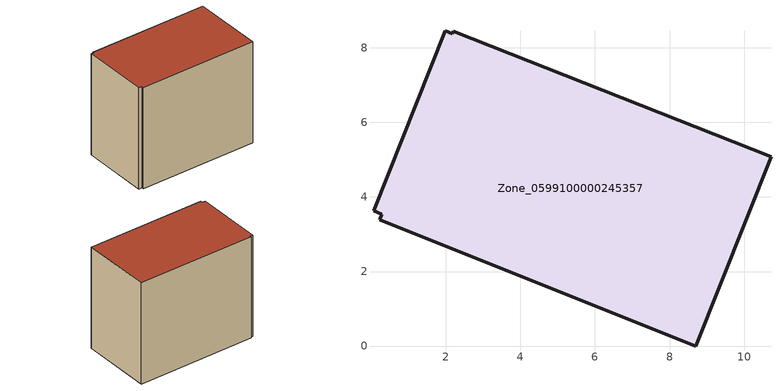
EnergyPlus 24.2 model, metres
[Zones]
Zone_0599100000245357
 floor ground (C_G): 1.98,8.45 2.17,8.38 2.2,8.45 10.72,5.08 8.7,0 0.23,3.39 0.29,3.54 0.06,3.63 z0.56
 wall outside (C_F): 1.98,8.45 0.06,3.63 0.29,3.54 0.23,3.39 8.7,0 10.72,5.08 2.2,8.45 2.17,8.38 1.98,8.45 z0.56:8.56
 roof outside (C_R): 2.17,8.38 1.98,8.45 0.06,3.63 0.29,3.54 0.23,3.39 8.7,0 10.72,5.08 2.2,8.45 z8.56
[BUILDING]
Pand.0599100000245357: North Axis=0; Terrain=City; Loads Convergence Tolerance Value=0.04; Temperature Convergence Tolerance Value=0.4; Solar Distribution=FullExterior; Maximum Number of Warmup Days=25; Minimum Number of Warmup Days=1
[Site:Location]
Rotterdam.The.Hague.AP_ZH_NLD Design_Conditions: Latitude=51.96; Longitude=4.45; Time Zone=1; Elevation=-4.5
[SITE:GROUNDTEMPERATURE:BUILDINGSURFACE]
18, 18, 18, 18, 18, 18, 18, 18, 18, 18, 18, 18
[MATERIAL] Thermal Absorptance=0.9; Solar Absorptance=0.7; Visible Absorptance=0.7
Name | Roughness | Thickness | Conductivity | Density | Specific Heat
G.TI.1965-1974 | MediumSmooth | 0.15 | 0.882353 | 540 | 1210
F.TI.1965-1974 | Rough | 0.3 | 0.697674 | 1920 | 840
R.TI.1965-1974 | MediumRough | 0.2 | 0.232558 | 1500 | 1000
[CONSTRUCTION]
C_G: G.TI.1965-1974
C_F: F.TI.1965-1974
C_R: R.TI.1965-1974
[ZONE]
Zone_0599100000245357: Type=1; Multiplier=1; Ceiling Height=Autocalculate; Volume=Autocalculate; Floor Area=autocalculate; Part of Total Floor Area=Yes
[ZONEINFILTRATION:DESIGNFLOWRATE]
Infil_Zone_0599100000245357: Zone or ZoneList or Space or SpaceList=Zone_0599100000245357; Schedule=AlwaysOn; Design Flow Rate Calculation Method=Flow/Area; Flow Rate per Floor Area=0.003; Constant Term Coefficient=1; Temperature Term Coefficient=0; Velocity Term Coefficient=0; Velocity Squared Term Coefficient=0
[HVACTEMPLATE:ZONE:IDEALLOADSAIRSYSTEM]
Zone_0599100000245357: Maximum Heating Supply Air Temperature=50; Minimum Cooling Supply Air Temperature=13; Maximum Heating Supply Air Humidity Ratio=0.0156; Minimum Cooling Supply Air Humidity Ratio=0.0077; Heating Limit=NoLimit; Cooling Limit=NoLimit; Dehumidification Control Type=ConstantSensibleHeatRatio; Cooling Sensible Heat Ratio=0.7; Dehumidification Setpoint=60; Humidification Control Type=None; Humidification Setpoint=30; Outdoor Air Method=None; Outdoor Air Flow Rate per Person=0.00944; Outdoor Air Flow Rate per Zone Floor Area=0; Outdoor Air Flow Rate per Zone=0; Demand Controlled Ventilation Type=None; Outdoor Air Economizer Type=NoEconomizer; Heat Recovery Type=None; Sensible Heat Recovery Effectiveness=0.7; Latent Heat Recovery Effectiveness=0.65
[ZONECONTROL:THERMOSTAT]
ThermostatControl_Zone_0599100000245357: Zone or ZoneList=Zone_0599100000245357; Control Type Schedule=DualSetpointControlType; Control 1=Thermostat_Zone_0599100000245357; Temperature Difference Between Cutout And Setpoint=0
[THERMOSTATSETPOINT:DUALSETPOINT]
Thermostat_Zone_0599100000245357: Heating Setpoint Temperature Schedule=HeatingSetpoint_Zone_0599100000245357; Cooling Setpoint Temperature Schedule=CoolingSetpoint_Zone_0599100000245357
[SCHEDULE:COMPACT]
HeatingSetpoint_Zone_0599100000245357: Through: 12/31, For: AllDays, Until: 24:00, 21
CoolingSetpoint_Zone_0599100000245357: Through: 12/31, For: AllDays, Until: 24:00, 24
DualSetpointControlType: Through: 12/31, For: AllDays, Until: 24:00, 4
AlwaysOn: Through: 12/31, For: AllDays, Until: 24:00, 1
